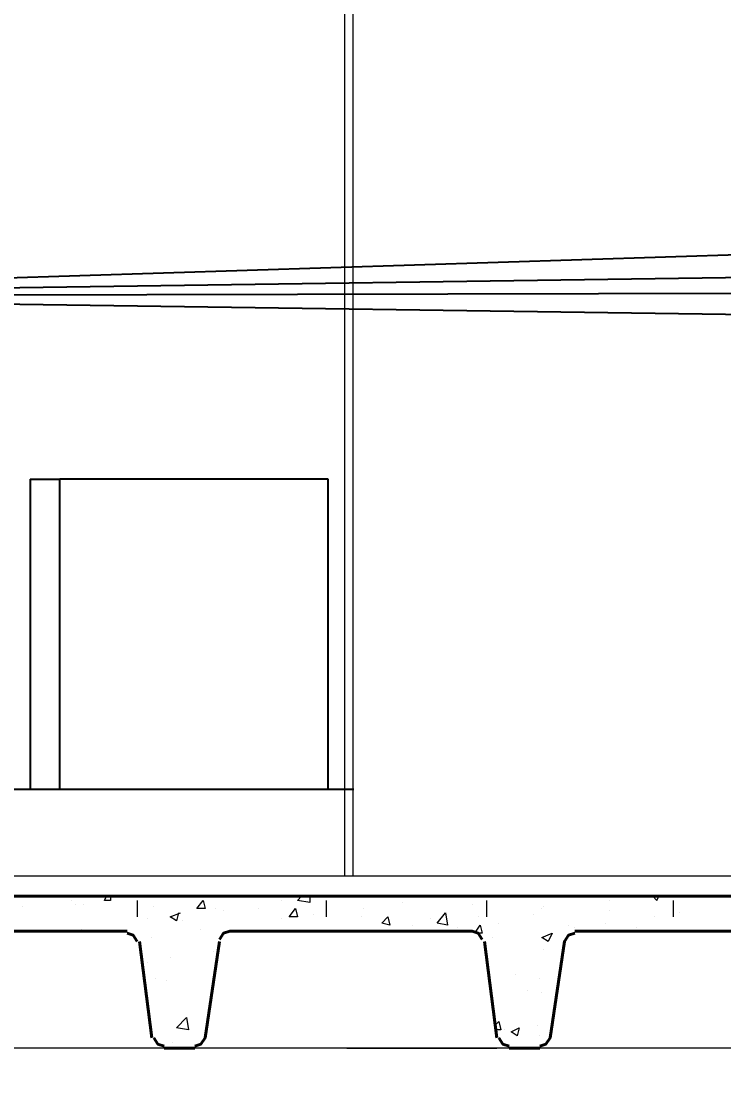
# Model space of a CAD drawing. Header units: millimetres. Extents: x 182 to 575, y -105 to 95.
# Drawn here: x 368.245 to 369.872, y -2.942 to -0.447 of the extents above; entities that cross this region are included whole.
import ezdxf

# ---------------------------------------------------------------- set-up
doc = ezdxf.new("R2010")
doc.units = ezdxf.units.MM
doc.header["$MEASUREMENT"] = 0
doc.layers.add('PDF_Geometry', color=7, linetype='Continuous')
doc.layers.add('SectionCutEdges', color=7, linetype='Continuous')
doc.styles.add('SIMPLEX', font='simplex', dxfattribs={"height": 0.2})
doc.dimstyles.new('SA-25', dxfattribs={"dimtxt": 0.05, "dimasz": 0.05, "dimexe": 0.025, "dimexo": 0.05, "dimgap": 0.025, "dimtad": 1, "dimzin": 4, "dimdsep": 46, "dimtxsty": 'SIMPLEX', "dimblk": 'OBLIQUE', "dimcen": 0.025, "dimdle": 0.05, "dimclrt": 2, "dimaunit": 1, "dimadec": 3, "dimazin": 0, "dimtfac": 1, "dimtofl": 0, "dimtmove": 0, "dimatfit": 3, "dimldrblk": 'OPEN30', "dimfxl": 1, "dimtolj": 1, "dimtzin": 0, "dimarcsym": 0})

# ---------------------------------------------------------------- blocks, each defined once
blk = doc.blocks.new('A$C69b3238c')
blk.add_line((0.6823, 0), (0.6823, 0.72))
at = {"layer": 'SectionCutEdges'}
for p, q in [((0.0596, 0), (0.0596, 0.72)), ((0.0596, 0.72), (0.6823, 0.72)), ((0.7512, 0.72), (0.6823, 0.72)), ((0.7512, 0.72), (0.7512, 0)), ((0, 0), (0.0596, 0)), ((0.0596, 0), (0.6823, 0)), ((0.6823, 0), (0.7512, 0)), ((0.7512, 0), (0.7918, 0))]:
    blk.add_line(p, q, dxfattribs=at)
blk = doc.blocks.new('_Oblique')
at = {"color": 0, "linetype": 'ByBlock', "lineweight": -2}
blk.add_line((-0.5, -0.5), (0.5, 0.5), dxfattribs=at)
blk = doc.blocks.new('*D75')
at = {"color": 0, "lineweight": -2, "transparency": 16777216}
for p, q in [((368.7636, 1.2745), (368.7636, 1.8835)), ((374.7636, -13.7255), (374.7636, 1.8835)), ((368.7136, 1.8585), (374.8136, 1.8585))]:
    blk.add_line(p, q, dxfattribs=at)
at = {"layer": 'Defpoints', "color": 0, "transparency": 16777216}
for p in [(374.7636, 1.8585), (368.7636, 1.2245), (374.7636, -13.7755)]:
    blk.add_point(p, dxfattribs=at)
at = {"color": 0, "lineweight": -2, "transparency": 16777216, "xscale": 0.05, "yscale": 0.05, "zscale": 0.05, "rotation": 180}
blk.add_blockref('_Oblique', (368.7636, 1.8585), dxfattribs=at)
at = {"color": 0, "lineweight": -2, "transparency": 16777216, "xscale": 0.05, "yscale": 0.05, "zscale": 0.05}
blk.add_blockref('_Oblique', (374.7636, 1.8585), dxfattribs=at)
at = {"color": 2, "transparency": 16777216, "insert": (371.7636, 1.9835), "char_height": 0.2, "attachment_point": 5, "style": 'SIMPLEX'}
blk.add_mtext('\\A1;6.00', dxfattribs=at)
blk = doc.blocks.new('_Open30')
at = {"color": 0, "linetype": 'ByBlock', "lineweight": -2}
for p, q in [((-1, 0.268), (0, 0)), ((0, 0), (-1, -0.268)), ((0, 0), (-1, 0))]:
    blk.add_line(p, q, dxfattribs=at)

msp = doc.modelspace()

# ---------------------------------------------------------------- linework, layer by layer
for p in [(376.7733, -0.7691), (374.8685, -0.9691), (373.8685, -1.0691), (372.8685, -1.1691)]:
    msp.add_line(p, (366.9007, -1.0838))
at = {"layer": 'PDF_Geometry', "lineweight": 20}
for points in [[(368.994, -2.4278), (368.994, 0.7245), (367.1226, 0.7245), (367.1226, -2.4278), (368.094, -2.4278)], [(370.956, -2.4278), (370.956, 0.7245), (369.0131, 0.7245), (369.0131, -2.4278)]]:
    msp.add_lwpolyline(points, dxfattribs=at)
at = {"layer": 'PDF_Geometry', "lineweight": 13}
for points in [[(364.4655, -2.4278), (383.4702, -2.4278)], [(369.7131, -2.4278), (369.9655, -2.4278)], [(368.5131, -2.485), (368.5131, -2.5231)], [(368.9512, -2.485), (368.9512, -2.5231)], [(369.3226, -2.485), (369.3226, -2.5231)], [(369.756, -2.485), (369.756, -2.5231)], [(387.8893, -2.8278), (383.2464, -2.8278), (364.6702, -2.8278), (364.7226, -2.8278)], [(369.3131, -2.8278), (368.9988, -2.8278), (369.3464, -2.8278)]]:
    msp.add_lwpolyline(points, dxfattribs=at)
at = {"layer": 'PDF_Geometry', "lineweight": 40}
for points in [[(364.8893, -2.8278), (364.4702, -2.8278), (364.4702, -2.4755), (383.4702, -2.4755), (383.4702, -2.8278), (381.9321, -2.8278)], [(368.4893, -2.5564), (367.9179, -2.5564)], [(368.5131, -2.5802), (368.5036, -2.5659), (368.4893, -2.5612)], [(369.3131, -2.5755), (369.3036, -2.5612), (369.2893, -2.5564), (368.7274, -2.5564), (368.7131, -2.5612), (368.7036, -2.5755)], [(369.5274, -2.5612), (369.5131, -2.5659), (369.5036, -2.5802), (369.4702, -2.804), (369.4607, -2.8183), (369.4464, -2.8231)], [(370.0893, -2.5564), (369.5274, -2.5564)], [(368.5464, -2.804), (368.5179, -2.5802)], [(368.7036, -2.5802), (368.6702, -2.804), (368.6607, -2.8183), (368.6464, -2.8231)], [(369.3464, -2.804), (369.3179, -2.5802)], [(368.5512, -2.804), (368.5607, -2.8183), (368.575, -2.8231)], [(369.3512, -2.804), (369.3607, -2.8183), (369.375, -2.8231)], [(368.6464, -2.8278), (368.575, -2.8278)], [(369.4464, -2.8278), (369.375, -2.8278)]]:
    msp.add_lwpolyline(points, dxfattribs=at)
at = {"layer": 'PDF_Geometry', "lineweight": 0}
for points in [[(368.3607, -2.485), (368.3607, -2.485)], [(368.3702, -2.4945), (368.3702, -2.4945)], [(368.3893, -2.4945), (368.3893, -2.4945)], [(368.4512, -2.4755), (368.4512, -2.485), (368.4369, -2.485), (368.4417, -2.4755)], [(368.8464, -2.485), (368.8464, -2.485)], [(368.9131, -2.4755), (368.9131, -2.4897), (368.8845, -2.485), (368.894, -2.4755)], [(369.1274, -2.4897), (369.1274, -2.4897)], [(369.2893, -2.4945), (369.2893, -2.4945)], [(369.6083, -2.485), (369.6083, -2.485)], [(369.7083, -2.4755), (369.7179, -2.485), (369.7226, -2.4755)], [(368.2464, -2.4993), (368.2464, -2.4993)], [(368.5512, -2.4993), (368.5512, -2.4993)], [(368.6083, -2.5136), (368.6036, -2.5326), (368.5893, -2.5231), (368.6131, -2.5136)], [(368.694, -2.504), (368.694, -2.504)], [(368.7131, -2.5088), (368.7131, -2.5088)], [(368.794, -2.504), (368.794, -2.504)], [(368.8702, -2.5136), (368.8702, -2.5136)], [(368.9226, -2.5183), (368.9226, -2.5183)], [(369.0369, -2.504), (369.0369, -2.504)], [(369.4321, -2.5183), (369.4321, -2.5183)], [(369.4512, -2.504), (369.4512, -2.504)], [(369.456, -2.4993), (369.456, -2.4993)], [(369.6083, -2.5088), (369.6083, -2.5088)], [(369.7702, -2.5136), (369.7702, -2.5136)], [(368.5369, -2.5278), (368.5369, -2.5278)], [(368.6179, -2.5326), (368.6179, -2.5326)], [(368.8464, -2.5278), (368.8464, -2.5278)], [(369.0321, -2.5231), (369.0321, -2.5231)], [(369.1512, -2.5421), (369.1512, -2.5421)], [(369.194, -2.5278), (369.194, -2.5278)], [(369.2988, -2.5564), (369.3083, -2.5421), (369.3131, -2.5612), (369.3036, -2.5612)], [(369.3036, -2.5231), (369.3036, -2.5231)], [(369.3512, -2.5374), (369.3512, -2.5374)], [(369.5131, -2.5421), (369.5131, -2.5421)], [(369.5988, -2.5374), (369.5988, -2.5374)], [(369.7131, -2.5231), (369.7131, -2.5231)], [(368.3845, -2.5517), (368.3845, -2.5517)], [(368.6607, -2.5517), (368.6607, -2.5517)], [(369.2559, -2.5469), (369.2559, -2.5469)], [(369.5274, -2.5469), (369.5274, -2.5469)], [(369.6702, -2.5469), (369.6702, -2.5469)], [(369.8321, -2.5564), (369.8321, -2.5564)], [(368.5464, -2.5707), (368.5464, -2.5707)], [(369.3369, -2.5707), (369.3369, -2.5707)], [(368.5893, -2.6183), (368.5893, -2.6183)], [(368.6893, -2.604), (368.6893, -2.604)], [(369.456, -2.5993), (369.456, -2.5993)], [(368.5369, -2.6278), (368.5369, -2.6278)], [(368.556, -2.6659), (368.556, -2.6659)], [(369.3893, -2.6564), (369.3893, -2.6564)], [(369.4464, -2.6659), (369.4464, -2.6659)], [(368.5798, -2.6707), (368.5798, -2.6707)], [(369.4179, -2.6945), (369.4179, -2.6945)], [(369.4512, -2.6993), (369.4512, -2.6993)], [(369.3417, -2.7755), (369.3512, -2.7659), (369.356, -2.785), (369.3464, -2.785)], [(369.3655, -2.785), (369.3655, -2.785)], [(369.4417, -2.7755), (369.4417, -2.7755)], [(368.594, -2.8136), (368.594, -2.8136)], [(369.4464, -2.7993), (369.4464, -2.7993)]]:
    msp.add_lwpolyline(points, dxfattribs=at)
for points in [[(368.6655, -2.485), (368.6702, -2.504), (368.6512, -2.504)], [(368.8798, -2.504), (368.8845, -2.5231), (368.8655, -2.5231)], [(369.2321, -2.5421), (369.2083, -2.5374), (369.2274, -2.5136)], [(369.094, -2.5231), (369.0988, -2.5421), (369.0798, -2.5374)], [(369.475, -2.5612), (369.4655, -2.5802), (369.4512, -2.5707)], [(368.6321, -2.785), (368.6036, -2.7802), (368.6274, -2.7564)], [(369.3988, -2.7802), (369.394, -2.7993), (369.3798, -2.7897)]]:
    msp.add_lwpolyline(points, close=True, dxfattribs=at)

# ---------------------------------------------------------------- block references
at = {"xscale": -1}
msp.add_blockref('A$C69b3238c', (369.0155, -2.2278), dxfattribs=at)

# ---------------------------------------------------------------- dimensions: what is measured, and where the dimension line sits
dim = msp.add_linear_dim(base=(374.7636, 1.8585), p1=(368.7636, 1.2245), p2=(374.7636, -13.7755), dimstyle='SA-25')
dim.commit()
dim.dimension.update_dxf_attribs({"geometry": '*D75', "text_midpoint": (371.7636, 1.9835)})

doc.saveas('drawing.dxf')
